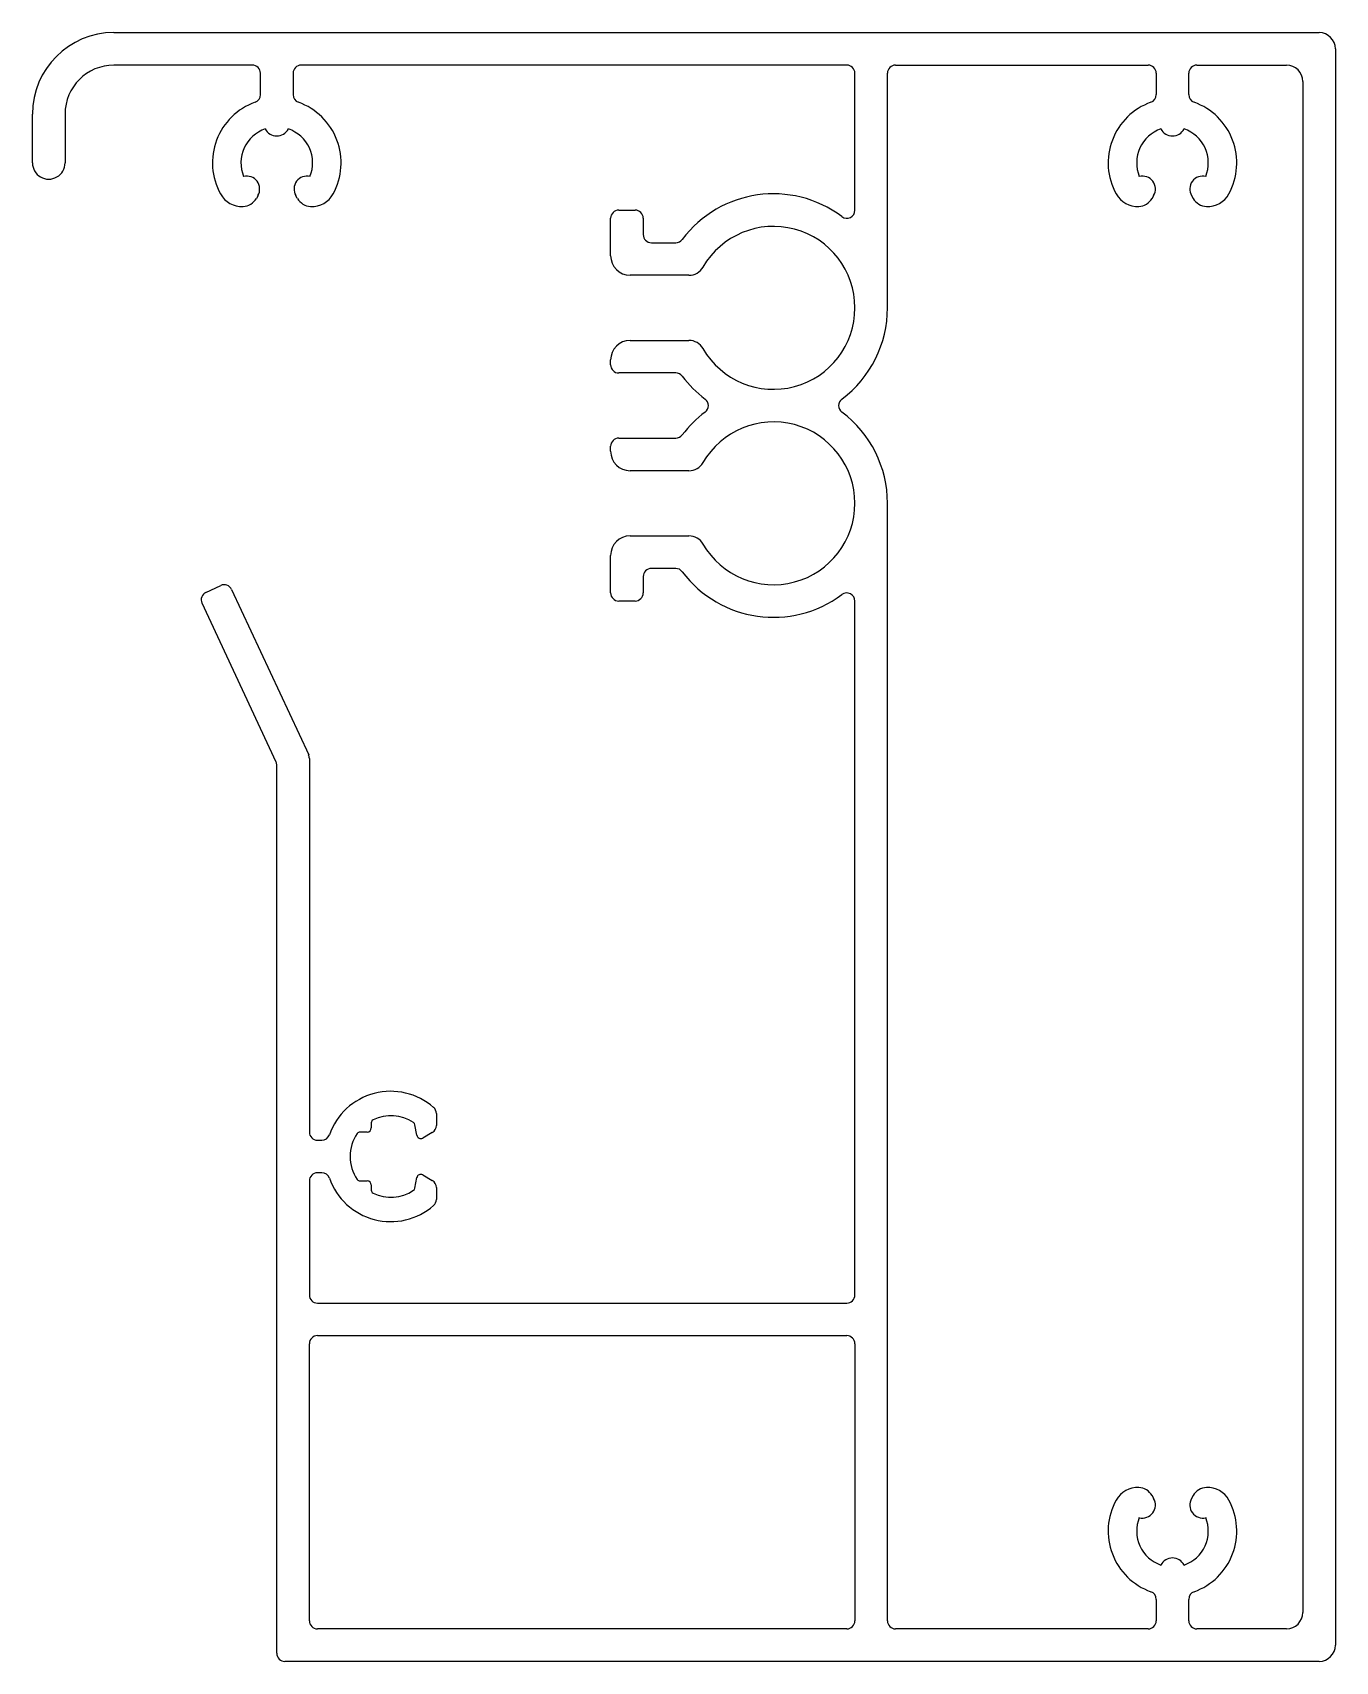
# Model space of a CAD drawing. Extents: x 6 to 86, y 4 to 104.
import ezdxf

# ---------------------------------------------------------------- set-up
doc = ezdxf.new("R2010")
doc.units = 0
doc.layers.get('0').update_dxf_attribs({"linetype": 'CONTINUOUS'})

msp = doc.modelspace()

# ---------------------------------------------------------------- linework, layer by layer
for p, q in [((11, 104.24), (85, 104.24)), ((86, 103.24), (86, 5.24)), ((19.5, 102.24), (11, 102.24)), ((56, 102.24), (22.5, 102.24)), ((59, 102.24), (74.5, 102.24)), ((77.5, 102.24), (83, 102.24)), ((20, 100.43), (20, 101.74)), ((22, 101.74), (22, 100.43)), ((56.5, 93.34), (56.5, 101.74)), ((58.5, 87.34), (58.5, 101.74)), ((75, 101.74), (75, 100.43)), ((77, 100.43), (77, 101.74)), ((84, 101.24), (84, 7.24)), ((6, 96.24), (6, 99.24)), ((8, 99.24), (8, 96.24)), ((19.85, 94.23), (19.75, 94.06)), ((22.26, 94.06), (22.16, 94.23)), ((74.75, 94.06), (74.85, 94.23)), ((77.16, 94.23), (77.26, 94.06)), ((42, 93.34), (43, 93.34)), ((41.5, 90.54), (41.5, 92.84)), ((43.5, 92.84), (43.5, 91.84)), ((44, 91.34), (45.5, 91.34)), ((46.31, 89.34), (42.7, 89.34)), ((42.7, 85.34), (46.31, 85.34)), ((41.5, 83.84), (41.5, 84.14)), ((45.5, 83.34), (42, 83.34)), ((42, 79.34), (45.5, 79.34)), ((41.5, 78.54), (41.5, 78.84)), ((46.31, 77.34), (42.7, 77.34)), ((58.5, 6.74), (58.5, 75.34)), ((42.7, 73.34), (46.31, 73.34)), ((41.5, 69.84), (41.5, 72.14)), ((45.5, 71.34), (44, 71.34)), ((16.65, 69.87), (17.56, 70.29)), ((18.22, 70.05), (22.96, 59.89)), ((43.5, 70.84), (43.5, 69.84)), ((20.96, 59.45), (16.41, 69.21)), ((43, 69.34), (42, 69.34)), ((56.5, 26.74), (56.5, 69.34)), ((21, 4.74), (21, 59.24)), ((23, 59.68), (23, 36.74)), ((26.8, 37.31), (26.8, 36.99)), ((29.59, 36.54), (29.48, 37.19)), ((30.8, 37.88), (30.8, 37.14)), ((23.5, 36.24), (23.76, 36.24)), ((26.55, 36.74), (26.11, 36.74)), ((30.55, 36.71), (29.96, 36.37)), ((23.76, 34.24), (23.5, 34.24)), ((29.96, 34.11), (30.55, 33.77)), ((23, 33.74), (23, 26.74)), ((26.11, 33.74), (26.55, 33.74)), ((26.8, 33.49), (26.8, 33.17)), ((29.48, 33.29), (29.59, 33.94)), ((30.8, 33.33), (30.8, 32.6)), ((23.5, 26.24), (56, 26.24)), ((23.5, 24.24), (56, 24.24)), ((23, 6.74), (23, 23.74)), ((56.5, 23.74), (56.5, 6.74)), ((74.85, 14.24), (74.75, 14.42)), ((77.26, 14.42), (77.16, 14.25)), ((75, 8.05), (75, 6.74)), ((77, 6.74), (77, 8.05)), ((56, 6.24), (23.5, 6.24)), ((74.5, 6.24), (59, 6.24)), ((83, 6.24), (77.5, 6.24)), ((85, 4.24), (21.5, 4.24))]:
    msp.add_line(p, q)
for centre, radius, start, end in [((11, 99.24), 5, 90, 180), ((85, 103.24), 1, 0, 90), ((11, 99.24), 3, 90, 180), ((19.5, 101.74), 0.5, 0, 90), ((22.5, 101.74), 0.5, 90, 180), ((56, 101.74), 0.5, 359.9999, 89.9999), ((59, 101.74), 0.5, 90, 180), ((74.5, 101.74), 0.5, 0, 90), ((77.5, 101.74), 0.5, 90, 180), ((83, 101.24), 1, 0, 90), ((19.5, 100.43), 0.5, 289.699, 360), ((22.5, 100.43), 0.5, 180, 250.301), ((74.5, 100.43), 0.5, 289.699, 360), ((77.5, 100.43), 0.5, 180, 250.301), ((21, 96.24), 3.95, 109.699, 208.7714), ((21, 96.24), 3.95, 331.2286, 70.301), ((76, 96.24), 3.95, 109.699, 208.7714), ((76, 96.24), 3.95, 331.2286, 70.301), ((21, 96.24), 2.2, 108.8392, 202.1025), ((21, 98.69), 0.8, 207.3756, 332.6244), ((21, 96.24), 2.2, 337.8975, 71.1608), ((76, 96.24), 2.2, 108.8392, 202.1025), ((76, 98.69), 0.8, 207.3756, 332.6244), ((76, 96.24), 2.2, 337.8975, 71.1608), ((7, 96.24), 1, 179.8916, 0), ((19.15, 94.63), 0.8, 329.9998, 103.5661), ((22.86, 94.63), 0.8, 76.4339, 210.0923), ((74.15, 94.63), 0.8, 329.9998, 103.5661), ((77.86, 94.63), 0.8, 76.4339, 210.0923), ((18.86, 95.06), 1.5, 208.7714, 272.7121), ((18.88, 94.56), 1, 272.7121, 329.9997), ((23.13, 94.56), 1, 210.0002, 267.2879), ((23.15, 95.06), 1.5, 267.2879, 331.2286), ((51.5, 87.34), 7, 53.1301, 143.1301), ((73.86, 95.06), 1.5, 208.7714, 272.7121), ((73.88, 94.56), 1, 272.7121, 329.9997), ((78.13, 94.56), 1, 210.0002, 267.2879), ((78.15, 95.06), 1.5, 267.2879, 331.2286), ((42, 92.84), 0.5, 90, 180), ((43, 92.84), 0.5, 360, 90), ((56, 93.34), 0.5, 233.1301, 0), ((51.5, 87.34), 5, 210, 150), ((44, 91.84), 0.5, 180, 270), ((45.5, 91.84), 0.5, 270, 323.1301), ((42.7, 90.54), 1.2, 180, 270), ((46.31, 90.34), 1, 270, 330), ((51.5, 87.34), 7, 306.8699, 0), ((42.7, 84.14), 1.2, 90, 180), ((46.31, 84.34), 1, 30, 90), ((42, 83.84), 0.5, 179.9999, 270), ((45.5, 82.84), 0.5, 36.8699, 90), ((51.5, 87.34), 7, 216.8699, 233.1301), ((47, 81.34), 0.5, 306.8699, 53.1301), ((56, 81.34), 0.5, 126.8699, 233.1301), ((51.5, 75.34), 7, 126.8699, 143.1301), ((51.5, 75.34), 5, 210, 150), ((51.5, 75.34), 7, 0, 53.1301), ((42, 78.84), 0.5, 90, 180.0001), ((45.5, 79.84), 0.5, 270, 323.1301), ((42.7, 78.54), 1.2, 180, 270), ((46.31, 78.34), 1, 270, 330), ((42.7, 72.14), 1.2, 90, 180), ((46.31, 72.34), 1, 30, 90), ((44, 70.84), 0.5, 90, 180), ((45.5, 70.84), 0.5, 36.8699, 90), ((51.5, 75.34), 7, 216.8699, 306.8699), ((17.77, 69.84), 0.5, 25, 114.9999), ((16.86, 69.42), 0.5, 114.9999, 205), ((42, 69.84), 0.5, 180, 270), ((43, 69.84), 0.5, 270, 0), ((56, 69.34), 0.5, 0, 126.8699), ((20.5, 59.24), 0.5, 0, 25), ((22.5, 59.68), 0.5, 0, 25), ((28, 35.24), 4, 48.9177, 160.5561), ((30.3, 37.88), 0.5, 360, 48.9177), ((27, 37.31), 0.2, 115.7715, 180), ((28, 35.24), 2.5, 56.2541, 115.7715), ((29.28, 37.15), 0.2, 9.9999, 56.2541), ((30.3, 37.14), 0.5, 299.9999, 0), ((23.5, 36.74), 0.5, 180, 269.8466), ((23.76, 36.74), 0.5, 269.8466, 340.5561), ((28, 35.24), 2.5, 145.5826, 214.4174), ((26.11, 36.54), 0.2, 90.0001, 145.5826), ((26.55, 36.99), 0.25, 270.0001, 0), ((29.84, 36.59), 0.25, 189.9999, 300), ((23.5, 33.74), 0.5, 90, 180), ((23.76, 33.74), 0.5, 19.4712, 90), ((29.84, 33.89), 0.25, 60, 170.0001), ((28, 35.24), 4, 199.4712, 311.0823), ((26.11, 33.94), 0.2, 214.4174, 270), ((26.55, 33.49), 0.25, 360, 90), ((27, 33.17), 0.2, 180, 244.2285), ((28, 35.24), 2.5, 244.2285, 303.7459), ((29.28, 33.33), 0.2, 303.7459, 350.0001), ((30.3, 33.33), 0.5, 0, 60), ((30.3, 32.6), 0.5, 311.0823, 0), ((23.5, 26.74), 0.5, 180, 270), ((56, 26.74), 0.5, 270, 360), ((23.5, 23.74), 0.5, 90, 180), ((56, 23.74), 0.5, 0, 90), ((76, 12.24), 3.95, 151.2286, 250.301), ((73.86, 13.42), 1.5, 87.2879, 151.2286), ((73.88, 13.92), 1, 30.0003, 87.2879), ((74.15, 13.84), 0.8, 256.4339, 30.0002), ((77.86, 13.84), 0.8, 149.9077, 283.5661), ((78.13, 13.92), 1, 92.7121, 149.9998), ((76, 12.24), 3.95, 289.699, 28.7714), ((78.15, 13.42), 1.5, 28.7714, 92.7121), ((76, 12.24), 2.2, 157.8975, 251.1608), ((76, 12.24), 2.2, 288.8392, 22.1025), ((76, 9.79), 0.8, 27.3756, 152.6244), ((74.5, 8.05), 0.5, 0, 70.301), ((77.5, 8.05), 0.5, 109.699, 180), ((83, 7.24), 1, 270, 360), ((23.5, 6.74), 0.5, 180, 270), ((56, 6.74), 0.5, 270, 0), ((59, 6.74), 0.5, 180, 270), ((74.5, 6.74), 0.5, 270, 0), ((77.5, 6.74), 0.5, 180, 270), ((85, 5.24), 1, 270, 0), ((21.5, 4.74), 0.5, 179.8231, 270)]:
    msp.add_arc(centre, radius, start, end)

doc.saveas('drawing.dxf')
